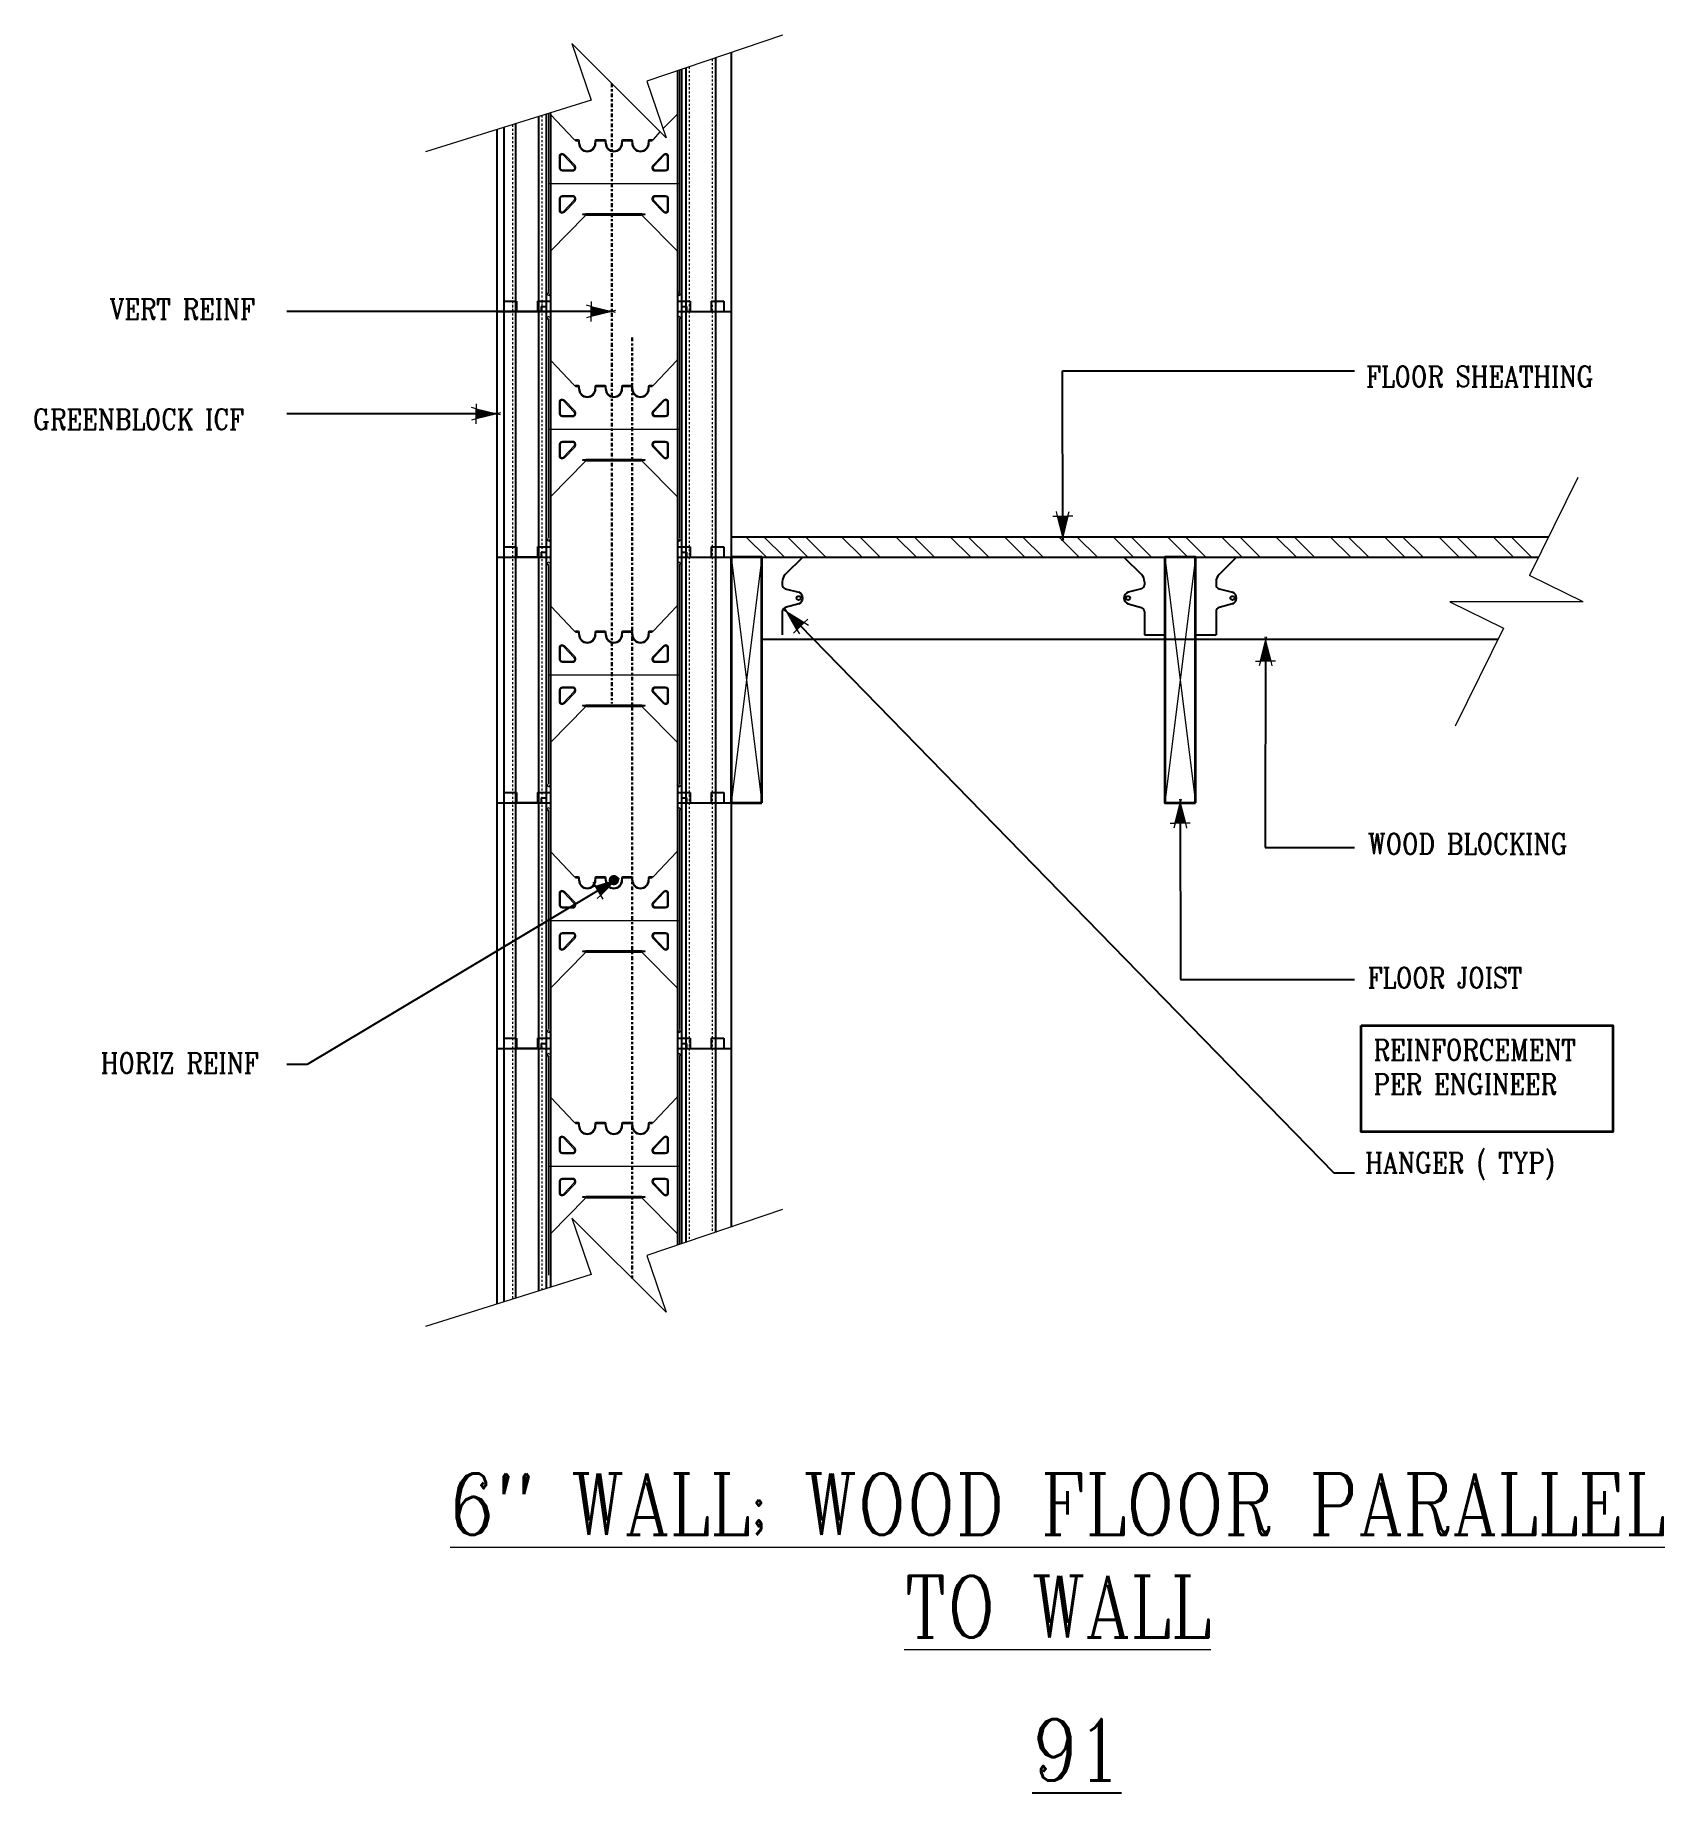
# Model space of a CAD drawing. Header units: inches. Extents: x 0.7 to 80.3, y 20.4 to 106.2.
import ezdxf

# ---------------------------------------------------------------- set-up
doc = ezdxf.new("R2010")
doc.units = ezdxf.units.IN
doc.header["$MEASUREMENT"] = 0
for name, pattern in [('CENTER', [2, 1.25, -0.25, 0.25, -0.25]), ('DASHED2', [0.375, 0.25, -0.125]), ('HIDDEN', [0.375, 0.25, -0.125])]:
    doc.linetypes.add(name, pattern=pattern)
doc.layers.get('Defpoints').update_dxf_attribs({"color": 252})
for name, color, linetype, lineweight in [('A2 Hatch', 8, 'Continuous', 9), ('A4 medium', 7, 'Continuous', 35), ('DETAILS', 7, 'Continuous', 13), ('DIM', 3, 'Continuous', 13), ('REBAR', 2, 'CENTER', 30)]:
    doc.layers.add(name, color=color, linetype=linetype, lineweight=lineweight)
doc.styles.add('ARCTEXT', font='arctext.shx', dxfattribs={"width": 0.85})
doc.styles.add('RomanC', font='romanc.shx', dxfattribs={"width": 0.85, "height": 5})
doc.dimstyles.new('ARCTEXT1-4', dxfattribs={"dimtxt": 4, "dimasz": 2, "dimexe": 2, "dimexo": 2, "dimgap": 2, "dimtad": 1, "dimdec": 4, "dimzin": 3, "dimdsep": 46, "dimlunit": 4, "dimtxsty": 'ARCTEXT', "dimblk": 'ARCHTICK', "dimcen": 2, "dimaunit": 1, "dimadec": 0, "dimazin": 0, "dimtfac": 1, "dimtdec": 4, "dimtmove": 2, "dimatfit": 3, "dimldrblk": 'arrow', "dimfxl": 0, "dimtolj": 1, "dimtzin": 0, "dimarcsym": 0})

# ---------------------------------------------------------------- blocks, each defined once
blk = doc.blocks.new('_ArchTick')
at = {"color": 0, "linetype": 'ByBlock', "const_width": 0.15}
blk.add_lwpolyline([(-0.5, -0.5), (0.5, 0.5)], dxfattribs=at)
blk = doc.blocks.new('arrow')
at = {"layer": 'DIM'}
blk.add_hatch(color=253, dxfattribs=at).paths.add_polyline_path([(-2, 0.5), (-2, -0.5), (0, 0)])
at = {"layer": 'DIM', "lineweight": 9}
for points in [[(-2, 0.98), (-2, 0.5), (-2.47, 0.62)], [(0.37, 0.09), (0, 0)], [(0.37, -0.09), (0, 0)], [(-2, -0.98), (-2, -0.5), (-2.47, -0.62)]]:
    blk.add_lwpolyline(points, dxfattribs=at)
at = {"layer": 'DIM', "lineweight": 15}
blk.add_lwpolyline([(0, 0), (-2, -0.5), (-2, 0.5), (0, 0)], dxfattribs=at)

msp = doc.modelspace()

# ---------------------------------------------------------------- linework, layer by layer
at = {"color": 1}
for p, q in [((33.908, 105.096), (33.908, 92.71)), ((34.673, 105.356), (34.673, 92.71)), ((32.048, 104.465), (32.048, 92.71)), ((32.248, 104.533), (32.248, 92.71)), ((32.463, 104.606), (32.463, 92.71)), ((25.273, 102.235), (25.273, 92.71)), ((25.648, 102.352), (25.648, 92.71)), ((25.848, 102.363), (25.848, 92.71)), ((23.223, 101.593), (23.223, 92.71)), ((23.573, 101.703), (23.573, 92.71)), ((24.148, 101.883), (24.148, 92.71)), ((23.573, 93.21), (24.198, 93.21)), ((23.573, 93.21), (23.573, 80.71)), ((24.148, 93.21), (24.148, 80.71)), ((24.198, 93.21), (24.198, 92.71)), ((25.223, 93.21), (25.223, 92.71)), ((25.223, 93.21), (25.848, 93.21)), ((25.273, 93.21), (25.273, 80.71)), ((25.398, 92.96), (25.398, 92.71)), ((25.398, 92.96), (25.648, 92.96)), ((25.648, 92.96), (25.648, 80.71)), ((25.848, 93.21), (25.848, 80.71)), ((25.848, 93.21), (25.848, 92.71)), ((32.048, 93.21), (32.048, 80.71)), ((32.048, 93.21), (32.673, 93.21)), ((32.048, 93.21), (32.048, 92.71)), ((32.248, 92.96), (32.248, 80.71)), ((32.248, 92.96), (32.498, 92.96)), ((32.498, 92.96), (32.498, 92.71)), ((32.673, 93.21), (32.673, 92.71)), ((33.698, 93.21), (33.698, 92.71)), ((33.698, 93.21), (34.323, 93.21)), ((34.323, 93.21), (34.323, 92.71)), ((23.223, 92.71), (25.848, 92.71)), ((23.223, 92.71), (25.398, 92.71)), ((23.223, 92.71), (23.223, 80.71)), ((23.223, 92.71), (25.398, 92.71)), ((23.223, 92.71), (25.848, 92.71)), ((25.273, 92.71), (24.148, 92.71)), ((25.273, 92.71), (24.148, 92.71)), ((25.648, 92.71), (25.848, 92.71)), ((25.648, 92.71), (25.848, 92.71)), ((32.048, 92.71), (32.248, 92.71)), ((32.048, 92.71), (34.673, 92.71)), ((32.463, 92.71), (34.673, 92.71)), ((32.463, 92.71), (32.463, 80.71)), ((33.908, 92.71), (33.908, 80.71)), ((34.673, 92.71), (34.673, 80.71)), ((23.223, 80.71), (25.848, 80.71)), ((23.223, 80.71), (25.398, 80.71)), ((23.223, 80.71), (23.223, 68.71)), ((23.223, 80.71), (25.398, 80.71)), ((23.223, 80.71), (25.848, 80.71)), ((23.573, 81.21), (24.198, 81.21)), ((23.573, 81.21), (23.573, 68.71)), ((24.148, 81.21), (24.148, 68.71)), ((25.273, 80.71), (24.148, 80.71)), ((25.273, 80.71), (24.148, 80.71)), ((24.198, 81.21), (24.198, 80.71)), ((25.223, 81.21), (25.223, 80.71)), ((25.223, 81.21), (25.848, 81.21)), ((25.273, 81.21), (25.273, 68.71)), ((25.398, 80.96), (25.398, 80.71)), ((25.398, 80.96), (25.648, 80.96)), ((25.648, 80.96), (25.648, 68.71)), ((25.648, 80.71), (25.848, 80.71)), ((25.648, 80.71), (25.848, 80.71)), ((25.848, 81.21), (25.848, 68.71)), ((25.848, 81.21), (25.848, 80.71)), ((32.048, 81.21), (32.048, 68.71)), ((32.048, 81.21), (32.673, 81.21)), ((32.048, 81.21), (32.048, 80.71)), ((32.048, 80.71), (32.248, 80.71)), ((32.048, 80.71), (34.673, 80.71)), ((32.248, 80.96), (32.248, 68.71)), ((32.248, 80.96), (32.498, 80.96)), ((32.463, 80.71), (34.673, 80.71)), ((32.463, 80.71), (32.463, 68.71)), ((32.498, 80.96), (32.498, 80.71)), ((32.673, 81.21), (32.673, 80.71)), ((33.698, 81.21), (33.698, 80.71)), ((33.698, 81.21), (34.323, 81.21)), ((33.908, 80.71), (33.908, 68.71)), ((34.323, 81.21), (34.323, 80.71)), ((34.673, 80.71), (34.673, 68.71)), ((23.223, 68.71), (25.848, 68.71)), ((23.223, 68.71), (25.398, 68.71)), ((23.223, 68.71), (23.223, 56.71)), ((23.223, 68.71), (25.398, 68.71)), ((23.223, 68.71), (25.848, 68.71)), ((23.573, 69.21), (24.198, 69.21)), ((23.573, 69.21), (23.573, 56.71)), ((24.148, 69.21), (24.148, 56.71)), ((25.273, 68.71), (24.148, 68.71)), ((25.273, 68.71), (24.148, 68.71)), ((24.198, 69.21), (24.198, 68.71)), ((25.223, 69.21), (25.223, 68.71)), ((25.223, 69.21), (25.848, 69.21)), ((25.273, 69.21), (25.273, 56.71)), ((25.398, 68.96), (25.398, 68.71)), ((25.398, 68.96), (25.648, 68.96)), ((25.648, 68.96), (25.648, 56.71)), ((25.648, 68.71), (25.848, 68.71)), ((25.648, 68.71), (25.848, 68.71)), ((25.848, 69.21), (25.848, 56.71)), ((25.848, 69.21), (25.848, 68.71)), ((32.048, 69.21), (32.048, 56.71)), ((32.048, 69.21), (32.673, 69.21)), ((32.048, 69.21), (32.048, 68.71)), ((32.048, 68.71), (32.248, 68.71)), ((32.048, 68.71), (34.673, 68.71)), ((32.248, 68.96), (32.248, 56.71)), ((32.248, 68.96), (32.498, 68.96)), ((32.463, 68.71), (34.673, 68.71)), ((32.463, 68.71), (32.463, 56.71)), ((32.498, 68.96), (32.498, 68.71)), ((32.673, 69.21), (32.673, 68.71)), ((33.698, 69.21), (33.698, 68.71)), ((33.698, 69.21), (34.323, 69.21)), ((33.908, 68.71), (33.908, 56.71)), ((34.323, 69.21), (34.323, 68.71)), ((34.673, 68.71), (34.673, 56.71)), ((23.223, 56.71), (25.848, 56.71)), ((23.223, 56.71), (25.398, 56.71)), ((23.223, 56.71), (23.223, 44.224)), ((23.223, 56.71), (25.398, 56.71)), ((23.223, 56.71), (25.848, 56.71)), ((23.573, 57.21), (24.198, 57.21)), ((23.573, 57.21), (23.573, 44.334)), ((24.148, 57.21), (24.148, 44.514)), ((25.273, 56.71), (24.148, 56.71)), ((25.273, 56.71), (24.148, 56.71)), ((24.198, 57.21), (24.198, 56.71)), ((25.223, 57.21), (25.223, 56.71)), ((25.223, 57.21), (25.848, 57.21)), ((25.273, 57.21), (25.273, 44.866)), ((25.398, 56.96), (25.398, 56.71)), ((25.398, 56.96), (25.648, 56.96)), ((25.648, 56.96), (25.648, 44.983)), ((25.648, 56.71), (25.848, 56.71)), ((25.648, 56.71), (25.848, 56.71)), ((25.848, 57.21), (25.848, 45.046)), ((25.848, 57.21), (25.848, 56.71)), ((32.048, 57.21), (32.048, 47.096)), ((32.048, 57.21), (32.673, 57.21)), ((32.048, 57.21), (32.048, 56.71)), ((32.048, 56.71), (32.248, 56.71)), ((32.048, 56.71), (34.673, 56.71)), ((32.248, 56.96), (32.248, 47.164)), ((32.248, 56.96), (32.498, 56.96)), ((32.463, 56.71), (34.673, 56.71)), ((32.463, 56.71), (32.463, 47.237)), ((32.498, 56.96), (32.498, 56.71)), ((32.673, 57.21), (32.673, 56.71)), ((33.698, 57.21), (33.698, 56.71)), ((33.698, 57.21), (34.323, 57.21)), ((33.908, 56.71), (33.908, 47.727)), ((34.323, 57.21), (34.323, 56.71)), ((34.673, 56.71), (34.673, 47.987))]:
    msp.add_line(p, q, dxfattribs=at)
at = {"color": 1, "linetype": 'HIDDEN', "ltscale": 0.02}
for p, q in [((23.573, 93.21), (24.198, 93.21)), ((23.573, 93.21), (23.573, 92.71)), ((24.198, 93.21), (24.198, 92.71)), ((25.223, 93.21), (25.223, 92.71)), ((25.223, 93.21), (25.848, 93.21)), ((32.048, 93.21), (32.673, 93.21)), ((32.248, 92.96), (32.248, 92.71)), ((32.248, 92.96), (32.498, 92.96)), ((32.498, 92.96), (32.498, 92.71)), ((32.673, 93.21), (32.673, 92.71)), ((33.698, 93.21), (33.698, 92.71)), ((33.698, 93.21), (34.323, 93.21)), ((34.323, 93.21), (34.323, 92.71)), ((23.573, 81.21), (24.198, 81.21)), ((23.573, 81.21), (23.573, 80.71)), ((24.198, 81.21), (24.198, 80.71)), ((25.223, 81.21), (25.223, 80.71)), ((25.223, 81.21), (25.848, 81.21)), ((32.048, 81.21), (32.673, 81.21)), ((32.248, 80.96), (32.248, 80.71)), ((32.248, 80.96), (32.498, 80.96)), ((32.498, 80.96), (32.498, 80.71)), ((32.673, 81.21), (32.673, 80.71)), ((33.698, 81.21), (33.698, 80.71)), ((33.698, 81.21), (34.323, 81.21)), ((34.323, 81.21), (34.323, 80.71)), ((23.573, 69.21), (24.198, 69.21)), ((23.573, 69.21), (23.573, 68.71)), ((24.198, 69.21), (24.198, 68.71)), ((25.223, 69.21), (25.223, 68.71)), ((25.223, 69.21), (25.848, 69.21)), ((32.048, 69.21), (32.673, 69.21)), ((32.248, 68.96), (32.248, 68.71)), ((32.248, 68.96), (32.498, 68.96)), ((32.498, 68.96), (32.498, 68.71)), ((32.673, 69.21), (32.673, 68.71)), ((33.698, 69.21), (33.698, 68.71)), ((33.698, 69.21), (34.323, 69.21)), ((34.323, 69.21), (34.323, 68.71)), ((23.573, 57.21), (24.198, 57.21)), ((23.573, 57.21), (23.573, 56.71)), ((24.198, 57.21), (24.198, 56.71)), ((25.223, 57.21), (25.223, 56.71)), ((25.223, 57.21), (25.848, 57.21)), ((32.048, 57.21), (32.673, 57.21)), ((32.248, 56.96), (32.248, 56.71)), ((32.248, 56.96), (32.498, 56.96)), ((32.498, 56.96), (32.498, 56.71)), ((32.673, 57.21), (32.673, 56.71)), ((33.698, 57.21), (33.698, 56.71)), ((33.698, 57.21), (34.323, 57.21)), ((34.323, 57.21), (34.323, 56.71))]:
    msp.add_line(p, q, dxfattribs=at)
at = {"ltscale": 0.15}
for p, q in [((24.198, 92.71), (25.223, 92.71)), ((24.198, 92.71), (25.223, 92.71)), ((34.673, 81.71), (74.61, 81.71)), ((24.198, 80.71), (25.223, 80.71)), ((24.198, 80.71), (25.223, 80.71)), ((34.673, 80.71), (74.116, 80.71)), ((38.173, 80.71), (37.32, 79.856)), ((53.866, 80.71), (54.72, 79.856)), ((59.366, 80.71), (58.513, 79.856)), ((37.173, 79.503), (37.173, 79.363)), ((37.321, 79.17), (37.976, 78.992)), ((54.719, 79.17), (54.064, 78.992)), ((54.866, 79.503), (54.866, 79.363)), ((58.366, 79.503), (58.366, 79.363)), ((58.514, 79.17), (59.169, 78.992)), ((37.976, 78.428), (37.321, 78.25)), ((54.064, 78.428), (54.719, 78.25)), ((59.169, 78.428), (58.514, 78.25)), ((37.173, 78.057), (37.173, 76.91)), ((54.866, 78.057), (54.866, 76.91)), ((58.366, 78.057), (58.366, 76.91)), ((36.173, 76.71), (72.142, 76.71)), ((54.866, 76.91), (55.866, 76.91)), ((57.366, 76.91), (58.366, 76.91)), ((24.198, 68.71), (25.223, 68.71)), ((24.198, 68.71), (25.223, 68.71)), ((24.198, 56.71), (25.223, 56.71)), ((24.198, 56.71), (25.223, 56.71))]:
    msp.add_line(p, q, dxfattribs=at)
at = {"ltscale": 0.15, "const_width": 0.25}
msp.add_lwpolyline([(28.823, 64.935, 1), (29.073, 64.935, 1)], format="xyb", close=True, dxfattribs=at)
at = {"ltscale": 0.15}
for centre in [(37.973, 78.712), (54.066, 78.712), (59.166, 78.712)]:
    msp.add_circle(centre, 0.1, dxfattribs=at)
for centre, radius, start, end in [((37.673, 79.503), 0.5, 135, 180), ((54.366, 79.503), 0.5, 0, 45), ((58.866, 79.503), 0.5, 135, 180), ((37.373, 79.363), 0.2, 180, 254.79988), ((37.873, 78.71), 0.3, 290, 70), ((54.166, 78.71), 0.3, 110, 250), ((54.666, 79.363), 0.2, 285.20012, 360), ((58.566, 79.363), 0.2, 180, 254.79988), ((59.066, 78.71), 0.3, 290, 70), ((37.373, 78.057), 0.2, 105.20374, 180), ((54.666, 78.057), 0.2, 0, 74.79626), ((58.566, 78.057), 0.2, 105.20374, 180)]:
    msp.add_arc(centre, radius, start, end, dxfattribs=at)
at = {"layer": 'A2 Hatch', "linetype": 'DASHED2', "ltscale": 0.15}
for p, q in [((33.748, 105.042), (33.748, 92.71)), ((32.623, 104.66), (32.623, 92.71)), ((25.433, 102.285), (25.433, 92.71)), ((23.988, 101.833), (23.988, 92.71)), ((23.988, 93.21), (23.988, 80.71)), ((25.433, 93.21), (25.433, 80.71)), ((32.623, 92.71), (32.623, 80.71)), ((33.748, 92.71), (33.748, 80.71)), ((23.988, 81.21), (23.988, 68.71)), ((25.433, 81.21), (25.433, 68.71)), ((32.623, 80.71), (32.623, 68.71)), ((33.748, 80.71), (33.748, 68.71)), ((23.988, 69.21), (23.988, 56.71)), ((25.433, 69.21), (25.433, 56.71)), ((32.623, 68.71), (32.623, 56.71)), ((33.748, 68.71), (33.748, 56.71)), ((23.988, 57.21), (23.988, 44.464)), ((25.433, 57.21), (25.433, 44.916)), ((32.623, 56.71), (32.623, 47.291)), ((33.748, 56.71), (33.748, 47.673))]:
    msp.add_line(p, q, dxfattribs=at)
at = {"layer": 'A2 Hatch', "ltscale": 0.15}
for p, q in [((36.397, 80.71), (35.397, 81.71)), ((37.281, 80.71), (36.281, 81.71)), ((38.423, 80.71), (37.423, 81.71)), ((39.307, 80.71), (38.307, 81.71)), ((41.075, 80.71), (40.075, 81.71)), ((41.959, 80.71), (40.959, 81.71)), ((43.727, 80.71), (42.727, 81.71)), ((44.611, 80.71), (43.611, 81.71)), ((46.378, 80.71), (45.378, 81.71)), ((47.262, 80.71), (46.262, 81.71)), ((49.03, 80.71), (48.03, 81.71)), ((49.914, 80.71), (48.914, 81.71)), ((51.682, 80.71), (50.682, 81.71)), ((52.566, 80.71), (51.566, 81.71)), ((54.333, 80.71), (53.333, 81.71)), ((55.217, 80.71), (54.217, 81.71)), ((56.985, 80.71), (55.985, 81.71)), ((57.869, 80.71), (56.869, 81.71)), ((59.637, 80.71), (58.637, 81.71)), ((60.521, 80.71), (59.521, 81.71)), ((62.288, 80.71), (61.288, 81.71)), ((63.172, 80.71), (62.172, 81.71)), ((64.94, 80.71), (63.94, 81.71)), ((65.824, 80.71), (64.824, 81.71)), ((67.592, 80.71), (66.592, 81.71)), ((68.475, 80.71), (67.475, 81.71)), ((70.243, 80.71), (69.243, 81.71)), ((71.127, 80.71), (70.127, 81.71)), ((72.895, 80.71), (71.895, 81.71)), ((73.779, 80.71), (72.779, 81.71)), ((34.673, 80.71), (36.173, 68.71)), ((36.173, 80.71), (34.673, 68.71)), ((55.866, 80.71), (57.366, 68.71)), ((57.366, 80.71), (55.866, 68.71))]:
    msp.add_line(p, q, dxfattribs=at)
at = {"layer": 'A4 medium', "ltscale": 0.15}
for points in [[(36.173, 68.71), (36.173, 80.71), (34.673, 80.71), (34.673, 68.71)], [(57.366, 68.71), (57.366, 80.71), (55.866, 80.71), (55.866, 68.71)], [(65.458, 57.828), (77.753, 57.828), (77.753, 52.645), (65.458, 52.645)]]:
    msp.add_lwpolyline(points, close=True, dxfattribs=at)
at = {"layer": 'DETAILS', "color": 6, "lineweight": 20}
for p, q in [((32.048, 102.38), (32.048, 104.465)), ((32.148, 104.499), (32.148, 93.637)), ((25.748, 102.383), (25.748, 93.637)), ((25.848, 102.415), (25.848, 95.618)), ((25.876, 102.311), (26.994, 101.121)), ((31.346, 101.639), (32.02, 102.311)), ((32.048, 95.618), (32.048, 102.38)), ((30.903, 101.121), (31.212, 101.483)), ((27.066, 101.09), (27.073, 101.09)), ((27.223, 101.09), (27.066, 101.09)), ((27.073, 101.09), (27.073, 101.04)), ((27.073, 101.04), (27.173, 101.04)), ((27.223, 100.99), (27.223, 100.935)), ((27.273, 100.935), (27.273, 101.04)), ((28.023, 101.04), (28.023, 100.935)), ((28.523, 101.09), (28.073, 101.09)), ((28.073, 100.935), (28.073, 100.99)), ((28.123, 101.04), (28.473, 101.04)), ((28.523, 100.99), (28.523, 100.935)), ((28.573, 100.935), (28.573, 101.04)), ((29.323, 101.04), (29.323, 100.935)), ((29.823, 101.09), (29.373, 101.09)), ((29.373, 100.935), (29.373, 100.99)), ((29.423, 101.04), (29.773, 101.04)), ((29.823, 100.99), (29.823, 100.935)), ((29.873, 100.935), (29.873, 101.04)), ((30.623, 101.04), (30.623, 100.935)), ((30.831, 101.09), (30.673, 101.09)), ((30.673, 100.935), (30.673, 100.99)), ((30.723, 101.04), (30.823, 101.04)), ((30.823, 101.04), (30.823, 101.09)), ((30.823, 101.09), (30.831, 101.09)), ((26.273, 100.271), (26.273, 99.73)), ((26.323, 100.271), (26.323, 99.73)), ((26.423, 99.63), (26.943, 99.63)), ((27.015, 99.799), (26.495, 100.34)), ((27.051, 99.834), (26.532, 100.375)), ((31.365, 100.375), (30.846, 99.834)), ((31.401, 100.34), (30.882, 99.799)), ((30.954, 99.63), (31.473, 99.63)), ((31.573, 99.73), (31.573, 100.271)), ((31.623, 99.73), (31.623, 100.271)), ((25.748, 98.96), (32.148, 98.96)), ((26.423, 99.58), (26.943, 99.58)), ((30.954, 99.58), (31.473, 99.58)), ((26.273, 98.21), (26.273, 97.669)), ((26.323, 98.21), (26.323, 97.669)), ((26.943, 98.36), (26.423, 98.36)), ((26.943, 98.31), (26.423, 98.31)), ((26.495, 97.6), (27.015, 98.141)), ((26.532, 97.565), (27.051, 98.106)), ((30.846, 98.106), (31.365, 97.565)), ((30.882, 98.141), (31.401, 97.6)), ((31.473, 98.36), (30.954, 98.36)), ((31.473, 98.31), (30.954, 98.31)), ((31.573, 97.669), (31.573, 98.21)), ((31.623, 97.669), (31.623, 98.21)), ((25.878, 95.689), (27.529, 97.366)), ((27.578, 97.48), (27.422, 97.465)), ((27.422, 97.445), (27.578, 97.43)), ((28.948, 97.48), (27.578, 97.48)), ((27.578, 97.43), (28.948, 97.43)), ((27.635, 97.41), (28.948, 97.41)), ((30.319, 97.48), (28.948, 97.48)), ((28.948, 97.43), (30.319, 97.43)), ((28.948, 97.41), (30.261, 97.41)), ((30.475, 97.465), (30.319, 97.48)), ((30.319, 97.43), (30.475, 97.445)), ((30.367, 97.366), (32.019, 95.689)), ((25.848, 93.61), (25.848, 95.618)), ((32.048, 95.618), (32.048, 93.61)), ((25.742, 93.612), (25.696, 93.533)), ((25.748, 93.674), (25.748, 93.637)), ((25.783, 93.483), (25.842, 93.585)), ((32.055, 93.585), (32.114, 93.483)), ((32.148, 93.637), (32.148, 93.674)), ((32.201, 93.533), (32.155, 93.612)), ((25.696, 93.533), (25.783, 93.483)), ((32.114, 93.483), (32.201, 93.533)), ((25.696, 92.437), (25.783, 92.487)), ((25.742, 92.358), (25.696, 92.437)), ((25.748, 92.335), (25.748, 81.637)), ((25.748, 92.296), (25.748, 92.333)), ((25.783, 92.487), (25.842, 92.384)), ((25.848, 92.359), (25.848, 90.38)), ((32.048, 90.38), (32.048, 92.359)), ((32.055, 92.384), (32.114, 92.487)), ((32.114, 92.487), (32.201, 92.437)), ((32.148, 92.335), (32.148, 81.637)), ((32.148, 92.333), (32.148, 92.296)), ((32.201, 92.437), (32.155, 92.358)), ((25.848, 90.38), (25.848, 83.618)), ((25.876, 90.311), (26.994, 89.121)), ((30.903, 89.121), (32.02, 90.311)), ((32.048, 83.618), (32.048, 90.38)), ((27.066, 89.09), (27.073, 89.09)), ((27.223, 89.09), (27.066, 89.09)), ((27.073, 89.09), (27.073, 89.04)), ((27.073, 89.04), (27.173, 89.04)), ((27.223, 88.99), (27.223, 88.935)), ((27.273, 88.935), (27.273, 89.04)), ((28.023, 89.04), (28.023, 88.935)), ((28.523, 89.09), (28.073, 89.09)), ((28.073, 88.935), (28.073, 88.99)), ((28.123, 89.04), (28.473, 89.04)), ((28.523, 88.99), (28.523, 88.935)), ((28.573, 88.935), (28.573, 89.04)), ((29.323, 89.04), (29.323, 88.935)), ((29.823, 89.09), (29.373, 89.09)), ((29.373, 88.935), (29.373, 88.99)), ((29.423, 89.04), (29.773, 89.04)), ((29.823, 88.99), (29.823, 88.935)), ((29.873, 88.935), (29.873, 89.04)), ((30.623, 89.04), (30.623, 88.935)), ((30.831, 89.09), (30.673, 89.09)), ((30.673, 88.935), (30.673, 88.99)), ((30.723, 89.04), (30.823, 89.04)), ((30.823, 89.04), (30.823, 89.09)), ((30.823, 89.09), (30.831, 89.09)), ((26.273, 88.271), (26.273, 87.73)), ((26.323, 88.271), (26.323, 87.73)), ((26.423, 87.63), (26.943, 87.63)), ((26.423, 87.58), (26.943, 87.58)), ((27.015, 87.799), (26.495, 88.34)), ((27.051, 87.834), (26.532, 88.375)), ((31.365, 88.375), (30.846, 87.834)), ((31.401, 88.34), (30.882, 87.799)), ((30.954, 87.63), (31.473, 87.63)), ((30.954, 87.58), (31.473, 87.58)), ((31.573, 87.73), (31.573, 88.271)), ((31.623, 87.73), (31.623, 88.271)), ((25.748, 86.96), (32.148, 86.96)), ((26.273, 86.21), (26.273, 85.669)), ((26.323, 86.21), (26.323, 85.669)), ((26.943, 86.36), (26.423, 86.36)), ((26.943, 86.31), (26.423, 86.31)), ((26.495, 85.6), (27.015, 86.141)), ((26.532, 85.565), (27.051, 86.106)), ((30.846, 86.106), (31.365, 85.565)), ((30.882, 86.141), (31.401, 85.6)), ((31.473, 86.36), (30.954, 86.36)), ((31.473, 86.31), (30.954, 86.31)), ((31.573, 85.669), (31.573, 86.21)), ((31.623, 85.669), (31.623, 86.21)), ((25.878, 83.689), (27.529, 85.366)), ((27.578, 85.48), (27.422, 85.465)), ((27.422, 85.445), (27.578, 85.43)), ((28.948, 85.48), (27.578, 85.48)), ((27.578, 85.43), (28.948, 85.43)), ((27.635, 85.41), (28.948, 85.41)), ((30.319, 85.48), (28.948, 85.48)), ((28.948, 85.43), (30.319, 85.43)), ((28.948, 85.41), (30.261, 85.41)), ((30.475, 85.465), (30.319, 85.48)), ((30.319, 85.43), (30.475, 85.445)), ((30.367, 85.366), (32.019, 83.689)), ((25.848, 81.61), (25.848, 83.618)), ((32.048, 83.618), (32.048, 81.61)), ((25.742, 81.612), (25.696, 81.533)), ((25.783, 81.483), (25.842, 81.585)), ((32.055, 81.585), (32.114, 81.483)), ((32.201, 81.533), (32.155, 81.612)), ((25.696, 81.533), (25.783, 81.483)), ((32.114, 81.483), (32.201, 81.533)), ((25.696, 80.437), (25.783, 80.487)), ((25.742, 80.358), (25.696, 80.437)), ((25.748, 80.335), (25.748, 69.637)), ((25.748, 80.296), (25.748, 80.333)), ((25.783, 80.487), (25.842, 80.384)), ((25.848, 80.359), (25.848, 78.38)), ((32.048, 78.38), (32.048, 80.359)), ((32.055, 80.384), (32.114, 80.487)), ((32.114, 80.487), (32.201, 80.437)), ((32.148, 80.335), (32.148, 69.637)), ((32.148, 80.333), (32.148, 80.296)), ((32.201, 80.437), (32.155, 80.358)), ((25.848, 78.38), (25.848, 71.618)), ((25.876, 78.311), (26.994, 77.121)), ((30.903, 77.121), (32.02, 78.311)), ((32.048, 71.618), (32.048, 78.38)), ((27.066, 77.09), (27.073, 77.09)), ((27.223, 77.09), (27.066, 77.09)), ((27.073, 77.09), (27.073, 77.04)), ((27.073, 77.04), (27.173, 77.04)), ((27.223, 76.99), (27.223, 76.935)), ((27.273, 76.935), (27.273, 77.04)), ((28.023, 77.04), (28.023, 76.935)), ((28.523, 77.09), (28.073, 77.09)), ((28.073, 76.935), (28.073, 76.99)), ((28.123, 77.04), (28.473, 77.04)), ((28.523, 76.99), (28.523, 76.935)), ((28.573, 76.935), (28.573, 77.04)), ((29.323, 77.04), (29.323, 76.935)), ((29.823, 77.09), (29.373, 77.09)), ((29.373, 76.935), (29.373, 76.99)), ((29.423, 77.04), (29.773, 77.04)), ((29.823, 76.99), (29.823, 76.935)), ((29.873, 76.935), (29.873, 77.04)), ((30.623, 77.04), (30.623, 76.935)), ((30.831, 77.09), (30.673, 77.09)), ((30.673, 76.935), (30.673, 76.99)), ((30.723, 77.04), (30.823, 77.04)), ((30.823, 77.04), (30.823, 77.09)), ((30.823, 77.09), (30.831, 77.09)), ((26.273, 76.271), (26.273, 75.73)), ((26.323, 76.271), (26.323, 75.73)), ((26.423, 75.63), (26.943, 75.63)), ((26.423, 75.58), (26.943, 75.58)), ((27.015, 75.799), (26.495, 76.34)), ((27.051, 75.834), (26.532, 76.375)), ((31.365, 76.375), (30.846, 75.834)), ((31.401, 76.34), (30.882, 75.799)), ((30.954, 75.63), (31.473, 75.63)), ((30.954, 75.58), (31.473, 75.58)), ((31.573, 75.73), (31.573, 76.271)), ((31.623, 75.73), (31.623, 76.271)), ((25.748, 74.96), (32.148, 74.96)), ((26.273, 74.21), (26.273, 73.669)), ((26.323, 74.21), (26.323, 73.669)), ((26.943, 74.36), (26.423, 74.36)), ((26.943, 74.31), (26.423, 74.31)), ((26.495, 73.6), (27.015, 74.141)), ((26.532, 73.565), (27.051, 74.106)), ((30.846, 74.106), (31.365, 73.565)), ((30.882, 74.141), (31.401, 73.6)), ((31.473, 74.36), (30.954, 74.36)), ((31.473, 74.31), (30.954, 74.31)), ((31.573, 73.669), (31.573, 74.21)), ((31.623, 73.669), (31.623, 74.21)), ((25.878, 71.689), (27.529, 73.366)), ((27.578, 73.48), (27.422, 73.465)), ((27.422, 73.445), (27.578, 73.43)), ((28.948, 73.48), (27.578, 73.48)), ((27.578, 73.43), (28.948, 73.43)), ((27.635, 73.41), (28.948, 73.41)), ((30.319, 73.48), (28.948, 73.48)), ((28.948, 73.43), (30.319, 73.43)), ((28.948, 73.41), (30.261, 73.41)), ((30.475, 73.465), (30.319, 73.48)), ((30.319, 73.43), (30.475, 73.445)), ((30.367, 73.366), (32.019, 71.689)), ((25.848, 69.61), (25.848, 71.618)), ((32.048, 71.618), (32.048, 69.61)), ((25.742, 69.612), (25.696, 69.533)), ((25.783, 69.483), (25.842, 69.585)), ((32.055, 69.585), (32.114, 69.483)), ((32.201, 69.533), (32.155, 69.612)), ((25.696, 69.533), (25.783, 69.483)), ((32.114, 69.483), (32.201, 69.533)), ((25.696, 68.437), (25.783, 68.487)), ((25.742, 68.358), (25.696, 68.437)), ((25.748, 68.335), (25.748, 57.637)), ((25.748, 68.296), (25.748, 68.333)), ((25.783, 68.487), (25.842, 68.384)), ((25.848, 68.359), (25.848, 66.38)), ((32.048, 66.38), (32.048, 68.359)), ((32.055, 68.384), (32.114, 68.487)), ((32.114, 68.487), (32.201, 68.437)), ((32.148, 68.335), (32.148, 57.637)), ((32.148, 68.333), (32.148, 68.296)), ((32.201, 68.437), (32.155, 68.358)), ((25.848, 66.38), (25.848, 59.618)), ((25.876, 66.311), (26.994, 65.121)), ((30.903, 65.121), (32.02, 66.311)), ((32.048, 59.618), (32.048, 66.38)), ((27.066, 65.09), (27.073, 65.09)), ((27.223, 65.09), (27.066, 65.09)), ((27.073, 65.09), (27.073, 65.04)), ((27.073, 65.04), (27.173, 65.04)), ((27.223, 64.99), (27.223, 64.935)), ((27.273, 64.935), (27.273, 65.04)), ((28.023, 65.04), (28.023, 64.935)), ((28.523, 65.09), (28.073, 65.09)), ((28.073, 64.935), (28.073, 64.99)), ((28.123, 65.04), (28.473, 65.04)), ((28.523, 64.99), (28.523, 64.935)), ((28.573, 64.935), (28.573, 65.04)), ((29.323, 65.04), (29.323, 64.935)), ((29.823, 65.09), (29.373, 65.09)), ((29.373, 64.935), (29.373, 64.99)), ((29.423, 65.04), (29.773, 65.04)), ((29.823, 64.99), (29.823, 64.935)), ((29.873, 64.935), (29.873, 65.04)), ((30.623, 65.04), (30.623, 64.935)), ((30.831, 65.09), (30.673, 65.09)), ((30.673, 64.935), (30.673, 64.99)), ((30.723, 65.04), (30.823, 65.04)), ((30.823, 65.04), (30.823, 65.09)), ((30.823, 65.09), (30.831, 65.09)), ((26.273, 64.271), (26.273, 63.73)), ((26.323, 64.271), (26.323, 63.73)), ((26.423, 63.63), (26.943, 63.63)), ((26.423, 63.58), (26.943, 63.58)), ((27.015, 63.799), (26.495, 64.34)), ((27.051, 63.834), (26.532, 64.375)), ((31.365, 64.375), (30.846, 63.834)), ((31.401, 64.34), (30.882, 63.799)), ((30.954, 63.63), (31.473, 63.63)), ((30.954, 63.58), (31.473, 63.58)), ((31.573, 63.73), (31.573, 64.271)), ((31.623, 63.73), (31.623, 64.271)), ((25.748, 62.96), (32.148, 62.96)), ((26.273, 62.21), (26.273, 61.669)), ((26.323, 62.21), (26.323, 61.669)), ((26.943, 62.36), (26.423, 62.36)), ((26.943, 62.31), (26.423, 62.31)), ((26.495, 61.6), (27.015, 62.141)), ((26.532, 61.565), (27.051, 62.106)), ((30.846, 62.106), (31.365, 61.565)), ((30.882, 62.141), (31.401, 61.6)), ((31.473, 62.36), (30.954, 62.36)), ((31.473, 62.31), (30.954, 62.31)), ((31.573, 61.669), (31.573, 62.21)), ((31.623, 61.669), (31.623, 62.21)), ((25.878, 59.689), (27.529, 61.366)), ((27.578, 61.48), (27.422, 61.465)), ((27.422, 61.445), (27.578, 61.43)), ((28.948, 61.48), (27.578, 61.48)), ((27.578, 61.43), (28.948, 61.43)), ((27.635, 61.41), (28.948, 61.41)), ((30.319, 61.48), (28.948, 61.48)), ((28.948, 61.43), (30.319, 61.43)), ((28.948, 61.41), (30.261, 61.41)), ((30.475, 61.465), (30.319, 61.48)), ((30.319, 61.43), (30.475, 61.445)), ((30.367, 61.366), (32.019, 59.689)), ((25.848, 57.61), (25.848, 59.618)), ((32.048, 59.618), (32.048, 57.61)), ((25.742, 57.612), (25.696, 57.533)), ((25.696, 57.533), (25.783, 57.483)), ((25.783, 57.483), (25.842, 57.585)), ((32.055, 57.585), (32.114, 57.483)), ((32.114, 57.483), (32.201, 57.533)), ((32.201, 57.533), (32.155, 57.612)), ((25.696, 56.437), (25.783, 56.487)), ((25.742, 56.358), (25.696, 56.437)), ((25.748, 56.335), (25.748, 45.637)), ((25.748, 56.296), (25.748, 56.333)), ((25.783, 56.487), (25.842, 56.384)), ((25.848, 56.359), (25.848, 54.38)), ((32.048, 54.38), (32.048, 56.359)), ((32.055, 56.384), (32.114, 56.487)), ((32.114, 56.487), (32.201, 56.437)), ((32.148, 56.335), (32.148, 47.13)), ((32.148, 56.333), (32.148, 56.296)), ((32.201, 56.437), (32.155, 56.358)), ((25.848, 54.38), (25.848, 47.618)), ((25.876, 54.311), (26.994, 53.121)), ((30.903, 53.121), (32.02, 54.311)), ((32.048, 47.618), (32.048, 54.38)), ((27.051, 51.834), (26.532, 52.375)), ((27.066, 53.09), (27.073, 53.09)), ((27.223, 53.09), (27.066, 53.09)), ((27.073, 53.09), (27.073, 53.04)), ((27.073, 53.04), (27.173, 53.04)), ((27.223, 52.99), (27.223, 52.935)), ((27.273, 52.935), (27.273, 53.04)), ((28.023, 53.04), (28.023, 52.935)), ((28.523, 53.09), (28.073, 53.09)), ((28.073, 52.935), (28.073, 52.99)), ((28.123, 53.04), (28.473, 53.04)), ((28.523, 52.99), (28.523, 52.935)), ((28.573, 52.935), (28.573, 53.04)), ((29.323, 53.04), (29.323, 52.935)), ((29.823, 53.09), (29.373, 53.09)), ((29.373, 52.935), (29.373, 52.99)), ((29.423, 53.04), (29.773, 53.04)), ((29.823, 52.99), (29.823, 52.935)), ((29.873, 52.935), (29.873, 53.04)), ((30.623, 53.04), (30.623, 52.935)), ((30.831, 53.09), (30.673, 53.09)), ((30.673, 52.935), (30.673, 52.99)), ((30.723, 53.04), (30.823, 53.04)), ((30.823, 53.04), (30.823, 53.09)), ((30.823, 53.09), (30.831, 53.09)), ((31.365, 52.375), (30.846, 51.834)), ((26.273, 52.271), (26.273, 51.73)), ((26.323, 52.271), (26.323, 51.73)), ((26.423, 51.63), (26.943, 51.63)), ((26.423, 51.58), (26.943, 51.58)), ((27.015, 51.799), (26.495, 52.34)), ((31.401, 52.34), (30.882, 51.799)), ((30.954, 51.63), (31.473, 51.63)), ((30.954, 51.58), (31.473, 51.58)), ((31.573, 51.73), (31.573, 52.271)), ((31.623, 51.73), (31.623, 52.271)), ((25.748, 50.96), (32.148, 50.96)), ((26.273, 50.21), (26.273, 49.669)), ((26.323, 50.21), (26.323, 49.669)), ((26.943, 50.36), (26.423, 50.36)), ((26.943, 50.31), (26.423, 50.31)), ((26.495, 49.6), (27.015, 50.141)), ((26.532, 49.565), (27.051, 50.106)), ((30.846, 50.106), (31.365, 49.565)), ((30.882, 50.141), (31.401, 49.6)), ((31.473, 50.36), (30.954, 50.36)), ((31.473, 50.31), (30.954, 50.31)), ((31.573, 49.669), (31.573, 50.21)), ((31.623, 49.669), (31.623, 50.21)), ((25.878, 47.689), (27.529, 49.366)), ((27.578, 49.48), (27.422, 49.465)), ((27.422, 49.445), (27.578, 49.43)), ((28.948, 49.48), (27.578, 49.48)), ((27.578, 49.43), (28.948, 49.43)), ((27.635, 49.41), (28.948, 49.41)), ((30.319, 49.48), (28.948, 49.48)), ((28.948, 49.43), (30.319, 49.43)), ((28.948, 49.41), (30.261, 49.41)), ((30.475, 49.465), (30.319, 49.48)), ((30.319, 49.43), (30.475, 49.445)), ((30.367, 49.366), (32.019, 47.689)), ((25.848, 45.61), (25.848, 47.618)), ((32.048, 47.618), (32.048, 47.096))]:
    msp.add_line(p, q, dxfattribs=at)
for centre, radius, start, end in [((25.948, 102.38), 0.1, 189.70239, 223.83086), ((31.948, 102.38), 0.1, 316.16914, 360), ((27.066, 101.19), 0.1, 223.83086, 270), ((27.173, 100.99), 0.05, 360, 90), ((27.223, 101.04), 0.05, 0, 90), ((27.648, 100.935), 0.425, 180, 360), ((27.648, 100.935), 0.375, 180, 0), ((28.073, 101.04), 0.05, 90, 180), ((28.123, 100.99), 0.05, 90, 180), ((28.473, 100.99), 0.05, 360, 90), ((28.523, 101.04), 0.05, 0, 90), ((28.948, 100.935), 0.425, 180, 270), ((28.948, 100.935), 0.375, 180, 270), ((28.948, 100.935), 0.425, 270, 0), ((28.948, 100.935), 0.375, 270, 0), ((29.373, 101.04), 0.05, 90, 180), ((29.423, 100.99), 0.05, 90, 180), ((29.773, 100.99), 0.05, 0, 90), ((29.823, 101.04), 0.05, 0, 90), ((30.248, 100.935), 0.425, 180, 0), ((30.248, 100.935), 0.375, 180, 0), ((30.673, 101.04), 0.05, 90, 180), ((30.723, 100.99), 0.05, 90, 180), ((30.831, 101.19), 0.1, 270, 316.16914), ((26.423, 100.271), 0.15, 43.83086, 180), ((26.423, 99.73), 0.15, 180, 270), ((26.423, 100.271), 0.1, 43.83086, 180), ((26.423, 99.73), 0.1, 180, 270), ((26.943, 99.73), 0.15, 270, 43.83086), ((26.943, 99.73), 0.1, 270, 43.83086), ((30.954, 99.73), 0.15, 136.16914, 270), ((30.954, 99.73), 0.1, 136.16914, 270), ((31.473, 100.271), 0.15, 0, 136.16914), ((31.473, 100.271), 0.1, 0, 136.16914), ((31.473, 99.73), 0.15, 270, 0), ((31.473, 99.73), 0.1, 270, 360), ((26.423, 98.21), 0.15, 90, 180), ((26.423, 98.21), 0.1, 90, 180), ((26.943, 98.21), 0.15, 316.16914, 90), ((26.943, 98.21), 0.1, 316.16914, 90), ((30.954, 98.21), 0.15, 90, 223.83086), ((30.954, 98.21), 0.1, 90, 223.83086), ((31.473, 98.21), 0.15, 360, 90), ((31.473, 98.21), 0.1, 0, 90), ((26.423, 97.669), 0.15, 180, 316.16914), ((26.423, 97.669), 0.1, 180, 316.16914), ((27.423, 97.455), 0.01, 97.40989, 262.59011), ((27.635, 97.26), 0.15, 90, 135), ((30.261, 97.26), 0.15, 45, 90), ((30.473, 97.455), 0.01, 277.40989, 82.59011), ((31.473, 97.669), 0.15, 223.83086, 360), ((31.473, 97.669), 0.1, 223.83086, 0), ((25.848, 96.873), 0.1, 180, 209.74488), ((25.948, 95.618), 0.1, 135, 180), ((31.948, 95.618), 0.1, 360, 45), ((25.698, 93.637), 0.05, 330, 360), ((25.798, 93.61), 0.05, 330, 360), ((32.098, 93.61), 0.05, 180, 210), ((32.198, 93.637), 0.05, 180, 210), ((25.698, 92.333), 0.05, 0, 30), ((25.798, 92.359), 0.05, 0, 30), ((32.098, 92.359), 0.05, 150, 180), ((32.198, 92.333), 0.05, 150, 180), ((25.948, 90.38), 0.1, 180, 223.83086), ((31.948, 90.38), 0.1, 316.16914, 360), ((27.066, 89.19), 0.1, 223.83086, 270), ((27.173, 88.99), 0.05, 360, 90), ((27.223, 89.04), 0.05, 0, 90), ((27.648, 88.935), 0.425, 180, 360), ((27.648, 88.935), 0.375, 180, 0), ((28.073, 89.04), 0.05, 90, 180), ((28.123, 88.99), 0.05, 90, 180), ((28.473, 88.99), 0.05, 360, 90), ((28.523, 89.04), 0.05, 0, 90), ((28.948, 88.935), 0.425, 180, 270), ((28.948, 88.935), 0.375, 180, 270), ((28.948, 88.935), 0.425, 270, 0), ((28.948, 88.935), 0.375, 270, 0), ((29.373, 89.04), 0.05, 90, 180), ((29.423, 88.99), 0.05, 90, 180), ((29.773, 88.99), 0.05, 0, 90), ((29.823, 89.04), 0.05, 0, 90), ((30.248, 88.935), 0.425, 180, 0), ((30.248, 88.935), 0.375, 180, 0), ((30.673, 89.04), 0.05, 90, 180), ((30.723, 88.99), 0.05, 90, 180), ((30.831, 89.19), 0.1, 270, 316.16914), ((26.423, 88.271), 0.15, 43.83086, 180), ((26.423, 87.73), 0.15, 180, 270), ((26.423, 88.271), 0.1, 43.83086, 180), ((26.423, 87.73), 0.1, 180, 270), ((26.943, 87.73), 0.15, 270, 43.83086), ((26.943, 87.73), 0.1, 270, 43.83086), ((30.954, 87.73), 0.15, 136.16914, 270), ((30.954, 87.73), 0.1, 136.16914, 270), ((31.473, 88.271), 0.15, 0, 136.16914), ((31.473, 88.271), 0.1, 0, 136.16914), ((31.473, 87.73), 0.15, 270, 0), ((31.473, 87.73), 0.1, 270, 360), ((26.423, 86.21), 0.15, 90, 180), ((26.423, 86.21), 0.1, 90, 180), ((26.943, 86.21), 0.15, 316.16914, 90), ((26.943, 86.21), 0.1, 316.16914, 90), ((30.954, 86.21), 0.15, 90, 223.83086), ((30.954, 86.21), 0.1, 90, 223.83086), ((31.473, 86.21), 0.15, 360, 90), ((31.473, 86.21), 0.1, 0, 90), ((26.423, 85.669), 0.15, 180, 316.16914), ((26.423, 85.669), 0.1, 180, 316.16914), ((27.423, 85.455), 0.01, 97.40989, 262.59011), ((27.635, 85.26), 0.15, 90, 135), ((30.261, 85.26), 0.15, 45, 90), ((30.473, 85.455), 0.01, 277.40989, 82.59011), ((31.473, 85.669), 0.15, 223.83086, 360), ((31.473, 85.669), 0.1, 223.83086, 0), ((25.848, 84.873), 0.1, 180, 209.74488), ((25.948, 83.618), 0.1, 135, 180), ((31.948, 83.618), 0.1, 360, 45), ((25.798, 81.61), 0.05, 330, 360), ((32.098, 81.61), 0.05, 180, 210), ((25.698, 80.333), 0.05, 0, 30), ((25.798, 80.359), 0.05, 0, 30), ((32.098, 80.359), 0.05, 150, 180), ((32.198, 80.333), 0.05, 150, 180), ((25.948, 78.38), 0.1, 180, 223.83086), ((31.948, 78.38), 0.1, 316.16914, 360), ((26.423, 76.271), 0.15, 43.83086, 180), ((27.066, 77.19), 0.1, 223.83086, 270), ((27.173, 76.99), 0.05, 360, 90), ((27.223, 77.04), 0.05, 0, 90), ((27.648, 76.935), 0.425, 180, 360), ((27.648, 76.935), 0.375, 180, 0), ((28.073, 77.04), 0.05, 90, 180), ((28.123, 76.99), 0.05, 90, 180), ((28.473, 76.99), 0.05, 360, 90), ((28.523, 77.04), 0.05, 0, 90), ((28.948, 76.935), 0.425, 180, 270), ((28.948, 76.935), 0.375, 180, 270), ((28.948, 76.935), 0.425, 270, 0), ((28.948, 76.935), 0.375, 270, 0), ((29.373, 77.04), 0.05, 90, 180), ((29.423, 76.99), 0.05, 90, 180), ((29.773, 76.99), 0.05, 0, 90), ((29.823, 77.04), 0.05, 0, 90), ((30.248, 76.935), 0.425, 180, 0), ((30.248, 76.935), 0.375, 180, 0), ((30.673, 77.04), 0.05, 90, 180), ((30.723, 76.99), 0.05, 90, 180), ((30.831, 77.19), 0.1, 270, 316.16914), ((31.473, 76.271), 0.15, 0, 136.16914), ((26.423, 75.73), 0.15, 180, 270), ((26.423, 76.271), 0.1, 43.83086, 180), ((26.423, 75.73), 0.1, 180, 270), ((26.943, 75.73), 0.15, 270, 43.83086), ((26.943, 75.73), 0.1, 270, 43.83086), ((30.954, 75.73), 0.15, 136.16914, 270), ((30.954, 75.73), 0.1, 136.16914, 270), ((31.473, 76.271), 0.1, 0, 136.16914), ((31.473, 75.73), 0.15, 270, 0), ((31.473, 75.73), 0.1, 270, 360), ((26.423, 74.21), 0.15, 90, 180), ((26.423, 74.21), 0.1, 90, 180), ((26.943, 74.21), 0.15, 316.16914, 90), ((26.943, 74.21), 0.1, 316.16914, 90), ((30.954, 74.21), 0.15, 90, 223.83086), ((30.954, 74.21), 0.1, 90, 223.83086), ((31.473, 74.21), 0.15, 360, 90), ((31.473, 74.21), 0.1, 0, 90), ((26.423, 73.669), 0.15, 180, 316.16914), ((26.423, 73.669), 0.1, 180, 316.16914), ((27.423, 73.455), 0.01, 97.40989, 262.59011), ((27.635, 73.26), 0.15, 90, 135), ((30.261, 73.26), 0.15, 45, 90), ((30.473, 73.455), 0.01, 277.40989, 82.59011), ((31.473, 73.669), 0.15, 223.83086, 360), ((31.473, 73.669), 0.1, 223.83086, 0), ((25.848, 72.873), 0.1, 180, 209.74488), ((25.948, 71.618), 0.1, 135, 180), ((31.948, 71.618), 0.1, 360, 45), ((25.798, 69.61), 0.05, 330, 360), ((32.098, 69.61), 0.05, 180, 210), ((25.698, 68.333), 0.05, 0, 30), ((25.798, 68.359), 0.05, 0, 30), ((32.098, 68.359), 0.05, 150, 180), ((32.198, 68.333), 0.05, 150, 180), ((25.948, 66.38), 0.1, 180, 223.83086), ((31.948, 66.38), 0.1, 316.16914, 360), ((26.423, 64.271), 0.15, 43.83086, 180), ((27.066, 65.19), 0.1, 223.83086, 270), ((27.173, 64.99), 0.05, 360, 90), ((27.223, 65.04), 0.05, 0, 90), ((27.648, 64.935), 0.425, 180, 360), ((27.648, 64.935), 0.375, 180, 0), ((28.073, 65.04), 0.05, 90, 180), ((28.123, 64.99), 0.05, 90, 180), ((28.473, 64.99), 0.05, 360, 90), ((28.523, 65.04), 0.05, 0, 90), ((28.948, 64.935), 0.425, 180, 270), ((28.948, 64.935), 0.375, 180, 270), ((28.948, 64.935), 0.425, 270, 0), ((28.948, 64.935), 0.375, 270, 0), ((29.373, 65.04), 0.05, 90, 180), ((29.423, 64.99), 0.05, 90, 180), ((29.773, 64.99), 0.05, 0, 90), ((29.823, 65.04), 0.05, 0, 90), ((30.248, 64.935), 0.425, 180, 0), ((30.248, 64.935), 0.375, 180, 0), ((30.673, 65.04), 0.05, 90, 180), ((30.723, 64.99), 0.05, 90, 180), ((30.831, 65.19), 0.1, 270, 316.16914), ((31.473, 64.271), 0.15, 0, 136.16914), ((26.423, 63.73), 0.15, 180, 270), ((26.423, 64.271), 0.1, 43.83086, 180), ((26.423, 63.73), 0.1, 180, 270), ((26.943, 63.73), 0.15, 270, 43.83086), ((26.943, 63.73), 0.1, 270, 43.83086), ((30.954, 63.73), 0.15, 136.16914, 270), ((30.954, 63.73), 0.1, 136.16914, 270), ((31.473, 64.271), 0.1, 0, 136.16914), ((31.473, 63.73), 0.15, 270, 0), ((31.473, 63.73), 0.1, 270, 360), ((26.423, 62.21), 0.15, 90, 180), ((26.423, 62.21), 0.1, 90, 180), ((26.943, 62.21), 0.15, 316.16914, 90), ((26.943, 62.21), 0.1, 316.16914, 90), ((30.954, 62.21), 0.15, 90, 223.83086), ((30.954, 62.21), 0.1, 90, 223.83086), ((31.473, 62.21), 0.15, 360, 90), ((31.473, 62.21), 0.1, 0, 90), ((26.423, 61.669), 0.15, 180, 316.16914), ((26.423, 61.669), 0.1, 180, 316.16914), ((27.423, 61.455), 0.01, 97.40989, 262.59011), ((27.635, 61.26), 0.15, 90, 135), ((30.261, 61.26), 0.15, 45, 90), ((30.473, 61.455), 0.01, 277.40989, 82.59011), ((31.473, 61.669), 0.15, 223.83086, 360), ((31.473, 61.669), 0.1, 223.83086, 0), ((25.848, 60.873), 0.1, 180, 209.74488), ((25.948, 59.618), 0.1, 135, 180), ((31.948, 59.618), 0.1, 360, 45), ((25.798, 57.61), 0.05, 330, 360), ((32.098, 57.61), 0.05, 180, 210), ((25.698, 56.333), 0.05, 0, 30), ((25.798, 56.359), 0.05, 0, 30), ((32.098, 56.359), 0.05, 150, 180), ((32.198, 56.333), 0.05, 150, 180), ((25.948, 54.38), 0.1, 180, 223.83086), ((31.948, 54.38), 0.1, 316.16914, 360), ((26.423, 52.271), 0.15, 43.83086, 180), ((27.066, 53.19), 0.1, 223.83086, 270), ((27.173, 52.99), 0.05, 360, 90), ((27.223, 53.04), 0.05, 0, 90), ((27.648, 52.935), 0.425, 180, 360), ((27.648, 52.935), 0.375, 180, 0), ((28.073, 53.04), 0.05, 90, 180), ((28.123, 52.99), 0.05, 90, 180), ((28.473, 52.99), 0.05, 360, 90), ((28.523, 53.04), 0.05, 0, 90), ((28.948, 52.935), 0.425, 180, 270), ((28.948, 52.935), 0.375, 180, 270), ((28.948, 52.935), 0.425, 270, 0), ((28.948, 52.935), 0.375, 270, 0), ((29.373, 53.04), 0.05, 90, 180), ((29.423, 52.99), 0.05, 90, 180), ((29.773, 52.99), 0.05, 0, 90), ((29.823, 53.04), 0.05, 0, 90), ((30.248, 52.935), 0.425, 180, 0), ((30.248, 52.935), 0.375, 180, 0), ((30.673, 53.04), 0.05, 90, 180), ((30.723, 52.99), 0.05, 90, 180), ((30.831, 53.19), 0.1, 270, 316.16914), ((31.473, 52.271), 0.15, 0, 136.16914), ((26.423, 51.73), 0.15, 180, 270), ((26.423, 52.271), 0.1, 43.83086, 180), ((26.423, 51.73), 0.1, 180, 270), ((26.943, 51.73), 0.15, 270, 43.83086), ((26.943, 51.73), 0.1, 270, 43.83086), ((30.954, 51.73), 0.15, 136.16914, 270), ((30.954, 51.73), 0.1, 136.16914, 270), ((31.473, 52.271), 0.1, 0, 136.16914), ((31.473, 51.73), 0.15, 270, 0), ((31.473, 51.73), 0.1, 270, 360), ((26.423, 50.21), 0.15, 90, 180), ((26.423, 50.21), 0.1, 90, 180), ((26.943, 50.21), 0.15, 316.16914, 90), ((26.943, 50.21), 0.1, 316.16914, 90), ((30.954, 50.21), 0.15, 90, 223.83086), ((30.954, 50.21), 0.1, 90, 223.83086), ((31.473, 50.21), 0.15, 360, 90), ((31.473, 50.21), 0.1, 0, 90), ((26.423, 49.669), 0.15, 180, 316.16914), ((26.423, 49.669), 0.1, 180, 316.16914), ((27.423, 49.455), 0.01, 97.40989, 262.59011), ((27.635, 49.26), 0.15, 90, 135), ((30.261, 49.26), 0.15, 45, 90), ((30.473, 49.455), 0.01, 277.40989, 82.59011), ((31.473, 49.669), 0.15, 223.83086, 360), ((31.473, 49.669), 0.1, 223.83086, 0), ((25.848, 48.873), 0.1, 180, 209.74488), ((25.948, 47.618), 0.1, 135, 180), ((31.948, 47.618), 0.1, 360, 45)]:
    msp.add_arc(centre, radius, start, end, dxfattribs=at)
at = {"layer": 'DIM'}
for p, q in [((76.036, 84.601), (73.676, 79.817)), ((76.289, 78.527), (73.676, 79.817)), ((76.289, 78.527), (69.789, 78.527)), ((69.789, 78.527), (72.403, 77.237)), ((72.403, 77.237), (70.042, 72.454))]:
    msp.add_line(p, q, dxfattribs=at)
for points in [[(37.186, 106.208), (30.559, 103.96), (31.495, 101.2), (26.899, 105.796), (27.835, 103.036), (19.745, 100.505)], [(37.186, 48.839), (30.559, 46.591), (31.495, 43.831), (26.899, 48.427), (27.835, 45.667), (19.745, 43.136)]]:
    msp.add_lwpolyline(points, dxfattribs=at)
at = {"layer": 'REBAR', "ltscale": 0.15}
for p, q in [((28.846, 103.849), (28.846, 73.563)), ((29.848, 91.441), (29.848, 45.478))]:
    msp.add_line(p, q, dxfattribs=at)

# ---------------------------------------------------------------- texts
at = {"layer": 'Defpoints', "insert": (51.563, 23.951), "char_height": 3, "width": 90.08, "attachment_point": 2, "style": 'RomanC'}
msp.add_mtext('{\\L91\\P}\\P            ', dxfattribs=at)
at = {"layer": 'DIM', "color": 3, "char_height": 1, "attachment_point": 1, "style": 'RomanC'}
for s, insert, width in [('VERT REINF ', (4.31, 93.328), 22.68955), ('FLOOR SHEATHING ', (65.695, 90.031), 22.68955), ('GREENBLOCK ICF', (0.568, 87.946), 22.68955), ('WOOD BLOCKING ', (65.776, 67.21), 22.68955), ('FLOOR JOIST', (65.766, 60.67), 22.68955), ('REINFORCEMENT PER ENGINEER', (66.056, 57.142), 13.32674), ('HORIZ REINF ', (3.874, 56.499), 22.68955), ('HANGER ( TYP) ', (65.637, 51.632), 22.68955)]:
    msp.add_mtext(s, dxfattribs=dict(at, insert=insert, width=width))
at = {"layer": 'DIM', "insert": (50.616, 35.946), "char_height": 3, "width": 64.38989, "attachment_point": 2, "style": 'ARCTEXT'}
msp.add_mtext('{\\Fromanc.shx|c0;\\L6" WALL; WOOD FLOOR PARALLEL TO WALL}\\P\\P         ', dxfattribs=at)

# ---------------------------------------------------------------- leaders
at = {"layer": 'DIM'}
for points in [[(28.846, 92.71), (18.033, 92.71), (12.967, 92.71)], [(50.876, 81.71), (50.867, 89.805), (65.124, 89.812)], [(23.223, 87.712), (16.487, 87.712), (12.967, 87.713)], [(37.373, 78.057), (64.124, 50.635), (65.124, 50.635)], [(60.786, 76.629), (60.763, 66.533), (65.124, 66.533)], [(56.616, 68.71), (56.623, 60.086), (65.124, 60.086)], [(29.033, 64.933), (13.967, 55.929), (12.967, 55.929)]]:
    msp.add_leader(points, dimstyle='ARCTEXT1-4', override={"dimasz": 0.5, "dimtad": 0}, dxfattribs=at)

doc.saveas('drawing.dxf')
